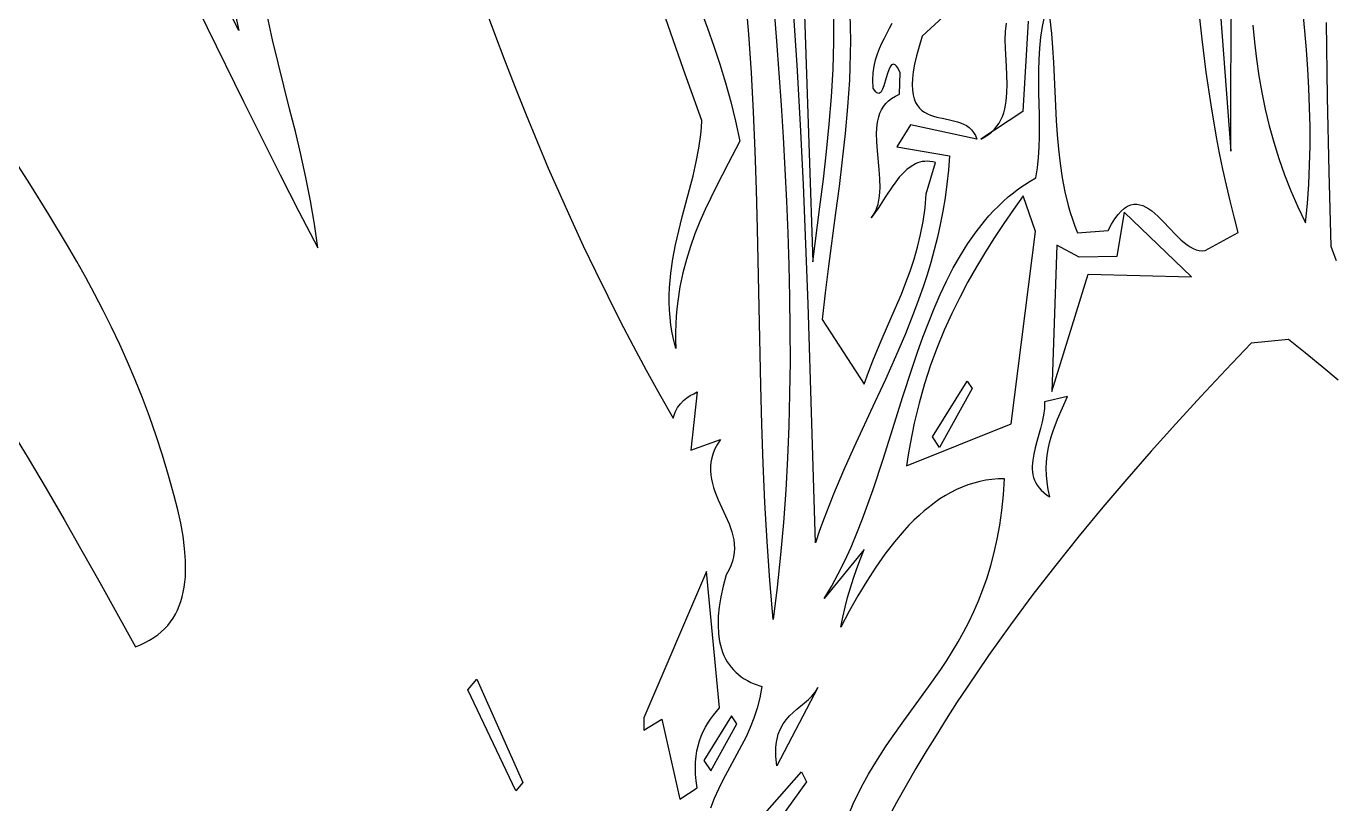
# Model space of a CAD drawing. Header units: metres. Extents: x 0 to 50, y -0.1 to 49.9.
# Drawn here: x 16.39 to 25.91, y 18.32 to 23.98 of the extents above; entities that cross this region are included whole.
import ezdxf

# ---------------------------------------------------------------- set-up
doc = ezdxf.new("R2010")
doc.units = ezdxf.units.M

msp = doc.modelspace()

# ---------------------------------------------------------------- linework, layer by layer
for points in [[(24.67337, 29.490329), (25.159104, 23.073235), (25.159104, 23.073235), (25.159578, 23.500498), (25.161951, 23.927607), (25.1662, 24.354577)], [(22.009567, 25.434031), (22.115286, 22.267652), (22.115286, 22.267652), (22.167072, 22.668812), (22.191809, 22.869297), (22.214583, 23.06962), (22.234501, 23.269709), (22.25067, 23.469487), (22.262196, 23.668883), (22.265939, 23.768415), (22.268186, 23.867822), (22.268825, 23.967098), (22.267746, 24.066231)], [(17.445242, 24.510757), (17.70649, 23.972363), (17.970299, 23.435322), (18.237886, 22.900741), (18.373477, 22.63472), (18.510469, 22.36973), (18.510469, 22.36973), (18.499571, 22.456131), (18.487147, 22.541992), (18.45822, 22.712296), (18.424677, 22.881051), (18.38751, 23.048665), (18.347708, 23.215544), (18.30626, 23.382098), (18.222391, 23.71586), (18.181948, 23.883884), (18.14382, 24.053214)], [(23.496264, 24.450356), (22.912015, 23.910084), (22.912015, 23.910084), (22.888756, 23.835346), (22.870225, 23.76741), (22.856178, 23.705929), (22.846375, 23.650551), (22.840571, 23.60093), (22.838525, 23.556715), (22.839994, 23.517558), (22.844736, 23.483109), (22.852508, 23.453019), (22.863068, 23.42694), (22.876173, 23.404521), (22.89158, 23.385416), (22.909048, 23.369273), (22.928334, 23.355744), (22.949195, 23.34448), (22.971389, 23.335132), (22.994674, 23.327352), (23.018806, 23.320788), (23.068644, 23.309919), (23.118964, 23.299733), (23.167826, 23.287436), (23.191104, 23.279624), (23.21329, 23.270237), (23.234142, 23.258927), (23.253416, 23.245343), (23.270872, 23.229138), (23.286265, 23.209962), (23.299354, 23.187466), (23.309896, 23.1613), (22.826217, 23.264093), (22.726475, 23.103432), (23.110593, 23.039014), (23.110593, 23.039014), (23.102496, 22.935066), (23.091553, 22.833364), (23.077906, 22.733788), (23.061693, 22.636214), (23.043054, 22.540521), (23.022129, 22.446587), (22.999058, 22.35429), (22.973981, 22.263509), (22.947038, 22.174121), (22.918367, 22.086004), (22.88811, 21.999037), (22.856405, 21.913097), (22.789214, 21.743814), (22.717912, 21.577177), (22.643616, 21.412213), (22.567447, 21.247946), (22.413957, 20.917602), (22.338874, 20.749574), (22.266389, 20.578342), (22.197622, 20.402931), (22.164981, 20.313353), (22.13369, 20.222364), (22.13369, 20.222364), (22.108173, 21.09281), (22.080558, 21.962806), (22.064544, 22.397403), (22.046304, 22.831608), (22.025269, 23.265327), (22.000871, 23.698467), (21.972544, 24.130934)], [(21.813832, 24.339351), (21.850401, 23.874013), (21.883581, 23.408456), (21.898379, 23.175568), (21.911705, 22.942594), (21.923351, 22.709522), (21.933108, 22.476341), (21.940769, 22.243042), (21.946124, 22.009614), (21.948966, 21.776045), (21.949086, 21.542326), (21.946276, 21.308445), (21.940328, 21.074392), (21.931034, 20.840156), (21.918185, 20.605727), (21.901574, 20.371095), (21.880991, 20.136247), (21.856229, 19.901174), (21.827079, 19.665865), (21.827079, 19.665865), (21.801911, 19.948591), (21.781646, 20.231874), (21.765588, 20.515624), (21.753044, 20.799754), (21.74332, 21.084172), (21.735722, 21.368789), (21.724128, 21.938261), (21.71271, 22.507453), (21.705332, 22.79172), (21.695916, 23.075647), (21.683769, 23.359146), (21.668195, 23.642127), (21.648502, 23.9245), (21.623995, 24.206175)], [(25.318629, 23.988815), (25.330677, 23.86552), (25.345561, 23.742718), (25.363512, 23.620455), (25.384764, 23.498777), (25.409549, 23.377732), (25.438102, 23.257365), (25.470655, 23.137723), (25.507441, 23.018853), (25.548694, 22.900801), (25.594647, 22.783613), (25.645532, 22.667337), (25.701583, 22.552018), (25.701583, 22.552018), (25.715695, 22.6921), (25.725862, 22.832069), (25.732354, 22.971942), (25.735444, 23.111733), (25.735404, 23.25146), (25.732505, 23.391138), (25.72702, 23.530784), (25.719219, 23.670413), (25.709375, 23.810042), (25.69776, 23.949687), (25.670302, 24.229088)], [(19.722973, 24.129563), (19.796991, 23.928798), (19.872441, 23.729701), (19.94936, 23.532298), (20.02778, 23.336612), (20.107738, 23.142669), (20.189267, 22.950493), (20.272401, 22.760109), (20.357177, 22.57154), (20.443627, 22.384812), (20.531786, 22.199949), (20.62169, 22.016977), (20.713372, 21.835918), (20.806867, 21.656798), (20.902209, 21.479642), (20.999434, 21.304474), (21.098575, 21.131319), (21.098575, 21.131319), (21.113326, 21.172771), (21.131127, 21.207271), (21.151477, 21.23576), (21.173876, 21.259179), (21.197821, 21.278469), (21.222813, 21.294571), (21.248349, 21.308427), (21.273929, 21.320978), (21.228126, 20.896465), (21.442402, 20.976097), (21.442402, 20.976097), (21.420243, 20.941643), (21.402471, 20.907829), (21.388797, 20.874613), (21.378934, 20.841957), (21.372595, 20.809819), (21.369494, 20.77816), (21.369342, 20.746938), (21.371853, 20.716113), (21.376739, 20.685645), (21.383713, 20.655493), (21.392488, 20.625617), (21.402776, 20.595978), (21.426746, 20.537243), (21.453323, 20.478966), (21.480211, 20.420824), (21.505112, 20.362493), (21.525728, 20.303651), (21.533711, 20.273937), (21.539761, 20.243973), (21.543591, 20.21372), (21.544914, 20.183137), (21.543442, 20.152184), (21.538888, 20.12082), (21.530966, 20.089005), (21.519387, 20.056698), (21.503865, 20.02386), (21.484112, 19.990449), (21.484112, 19.990449), (21.462462, 19.908977), (21.44571, 19.831519), (21.433889, 19.758089), (21.427033, 19.688704), (21.425174, 19.623377), (21.428345, 19.562126), (21.436579, 19.504964), (21.449909, 19.451908), (21.458496, 19.426924), (21.468368, 19.402972), (21.479532, 19.380054), (21.491989, 19.358172), (21.505746, 19.337328), (21.520805, 19.317524), (21.537171, 19.298761), (21.554849, 19.281042), (21.573841, 19.264368), (21.594153, 19.248742), (21.615788, 19.234165), (21.638751, 19.220639), (21.663045, 19.208167), (21.688676, 19.196749), (21.74396, 19.177087), (21.74396, 19.177087), (21.737528, 19.136089), (21.729727, 19.096337), (21.710384, 19.020226), (21.686667, 18.948064), (21.659312, 18.87916), (21.629058, 18.812826), (21.59664, 18.748369), (21.528263, 18.62233), (21.460078, 18.495523), (21.427899, 18.430105), (21.397979, 18.362425), (21.371055, 18.291791)], [(21.300406, 24.097781), (21.348604, 23.968694), (21.395047, 23.838075), (21.439228, 23.705463), (21.480638, 23.570394), (21.518767, 23.432403), (21.553107, 23.291028), (21.58315, 23.145805), (21.58315, 23.145805), (21.498758, 22.982263), (21.413578, 22.817371), (21.371984, 22.733514), (21.331744, 22.648234), (21.293375, 22.561169), (21.257393, 22.471956), (21.224315, 22.380235), (21.194658, 22.285642), (21.168938, 22.187817), (21.147674, 22.086396), (21.131381, 21.981019), (21.12526, 21.926733), (21.120576, 21.871323), (21.117393, 21.814742), (21.115776, 21.756946), (21.11579, 21.697889), (21.117498, 21.637527), (21.117498, 21.637527), (21.102928, 21.694815), (21.091182, 21.751475), (21.082111, 21.807534), (21.075564, 21.863019), (21.071391, 21.917957), (21.069442, 21.972377), (21.069566, 22.026305), (21.071614, 22.07977), (21.075435, 22.132798), (21.080879, 22.185418), (21.096035, 22.289541), (21.115879, 22.39236), (21.13921, 22.494094), (21.164826, 22.594963), (21.191526, 22.695188), (21.218106, 22.794989), (21.243366, 22.894585), (21.266104, 22.994197), (21.285117, 23.094045), (21.299204, 23.19435), (21.304025, 23.244742), (21.307163, 23.29533), (21.307163, 23.29533), (21.173213, 23.668142), (21.041431, 24.042503)], [(23.840882, 24.033407), (23.852319, 23.929333), (23.861011, 23.824594), (23.867656, 23.719359), (23.877589, 23.508079), (23.887696, 23.296849), (23.894557, 23.191676), (23.903551, 23.087026), (23.915377, 22.983066), (23.93073, 22.879966), (23.950309, 22.777897), (23.974809, 22.677027), (23.989123, 22.627095), (24.004929, 22.577527), (24.022313, 22.528343), (24.041364, 22.479566), (24.266107, 22.496669), (24.266107, 22.496669), (24.290299, 22.54183), (24.314186, 22.580135), (24.337786, 22.611949), (24.361114, 22.637637), (24.384188, 22.657564), (24.407026, 22.672095), (24.429643, 22.681593), (24.452057, 22.686423), (24.474284, 22.686951), (24.496342, 22.68354), (24.518247, 22.676556), (24.540017, 22.666363), (24.561668, 22.653326), (24.583217, 22.637809), (24.626077, 22.600794), (24.668731, 22.558236), (24.711317, 22.513051), (24.753967, 22.468158), (24.796819, 22.426473), (24.818362, 22.407745), (24.840006, 22.390912), (24.861768, 22.376341), (24.883665, 22.364394), (24.905713, 22.355437), (24.927929, 22.349835), (24.950331, 22.347952), (24.972936, 22.350152), (25.212438, 22.481944), (25.212438, 22.481944), (25.181856, 22.596011), (25.153066, 22.710727), (25.126004, 22.826066), (25.100605, 22.942006), (25.076804, 23.058522), (25.054536, 23.17559), (25.014344, 23.411289), (24.979509, 23.648912), (24.949516, 23.888268), (24.923846, 24.129165)], [(17.913981, 24.049715), (17.936301, 23.950819), (17.936301, 23.950819), (17.887956, 24.045607)], [(22.385429, 24.072151), (22.388271, 23.975297), (22.389147, 23.878516), (22.388188, 23.781799), (22.385522, 23.685138), (22.381279, 23.588526), (22.368578, 23.395411), (22.351118, 23.202388), (22.329933, 23.00939), (22.306057, 22.816352), (22.280524, 22.623207), (22.228621, 22.23633), (22.204319, 22.042466), (22.182494, 21.848228), (22.490232, 21.378884), (22.490232, 21.378884), (22.520026, 21.464176), (22.551944, 21.547625), (22.585486, 21.629664), (22.620149, 21.710721), (22.690834, 21.871613), (22.759986, 22.033744), (22.792733, 22.116351), (22.823592, 22.200558), (22.852062, 22.286796), (22.87764, 22.375495), (22.899825, 22.467086), (22.918116, 22.561999), (22.932011, 22.660664), (22.941008, 22.763512), (23.008751, 22.99077), (23.008751, 22.99077), (22.988197, 22.995621), (22.968322, 22.998556), (22.949097, 22.999654), (22.930492, 22.998995), (22.912477, 22.996656), (22.895023, 22.992718), (22.8781, 22.987258), (22.861678, 22.980356), (22.830218, 22.96254), (22.800407, 22.939903), (22.772007, 22.913076), (22.74478, 22.882689), (22.718489, 22.849375), (22.692896, 22.813764), (22.642854, 22.73818), (22.592754, 22.660987), (22.567088, 22.623366), (22.540696, 22.587236), (22.540696, 22.587236), (22.557222, 22.609946), (22.570885, 22.634284), (22.581905, 22.660123), (22.590503, 22.687333), (22.596902, 22.715788), (22.601322, 22.74536), (22.603984, 22.775919), (22.60511, 22.807339), (22.603638, 22.872247), (22.598677, 22.939059), (22.585369, 23.074298), (22.580563, 23.140677), (22.579349, 23.204863), (22.580643, 23.235814), (22.583498, 23.265832), (22.588137, 23.29479), (22.59478, 23.322559), (22.60365, 23.349012), (22.614966, 23.37402), (22.628951, 23.397456), (22.645826, 23.419191), (22.665811, 23.439098), (22.68913, 23.457048), (22.716001, 23.472913), (22.746648, 23.486566), (22.750993, 23.646576), (22.750993, 23.646576), (22.732224, 23.681231), (22.723768, 23.692581), (22.715875, 23.700305), (22.708505, 23.704669), (22.701615, 23.705942), (22.695164, 23.704391), (22.689112, 23.700285), (22.683415, 23.693891), (22.678034, 23.685478), (22.668052, 23.663664), (22.658833, 23.636985), (22.650046, 23.607587), (22.632446, 23.549202), (22.622969, 23.524502), (22.6126, 23.505655), (22.606978, 23.499096), (22.601008, 23.494805), (22.594649, 23.493048), (22.58786, 23.494093), (22.5806, 23.49821), (22.572827, 23.505665), (22.564499, 23.516727), (22.555576, 23.531663), (22.555576, 23.531663), (22.553007, 23.589506), (22.555381, 23.642727), (22.562051, 23.691878), (22.572365, 23.737511), (22.585676, 23.780179), (22.601333, 23.820433), (22.618688, 23.858825), (22.63709, 23.895909), (22.674442, 23.968356), (22.692092, 24.004824)], [(22.376533, 18.246869), (22.409786, 18.324265), (22.445078, 18.398853), (22.482219, 18.470909), (22.52102, 18.540705), (22.561292, 18.608516), (22.602844, 18.674615), (22.645488, 18.739277), (22.689033, 18.802775), (22.778069, 18.927376), (22.868436, 19.050608), (22.958618, 19.174663), (23.047096, 19.301731), (23.090222, 19.36708), (23.132354, 19.434003), (23.173302, 19.502775), (23.212876, 19.57367), (23.250887, 19.646961), (23.287145, 19.722923), (23.32146, 19.801829), (23.353643, 19.883953), (23.383504, 19.969569), (23.410854, 20.058951), (23.435502, 20.152372), (23.45726, 20.250107), (23.475938, 20.352429), (23.491346, 20.459612), (23.503295, 20.571931), (23.511594, 20.689659), (23.511594, 20.689659), (23.465262, 20.688422), (23.419692, 20.68461), (23.374865, 20.67827), (23.330764, 20.66945), (23.287372, 20.658198), (23.244669, 20.644562), (23.202638, 20.628589), (23.161262, 20.610329), (23.120523, 20.589828), (23.080402, 20.567136), (23.040882, 20.542298), (23.001945, 20.515365), (22.963574, 20.486383), (22.92575, 20.4554), (22.888455, 20.422465), (22.851672, 20.387625), (22.815383, 20.350929), (22.779571, 20.312424), (22.709302, 20.230179), (22.640723, 20.141274), (22.573691, 20.046094), (22.508065, 19.945021), (22.4437, 19.838438), (22.380454, 19.726731), (22.318185, 19.610281), (22.318185, 19.610281), (22.333249, 19.682867), (22.350135, 19.754639), (22.368825, 19.825731), (22.389299, 19.896275), (22.411536, 19.966407), (22.435517, 20.03626), (22.461223, 20.105968), (22.488633, 20.175664), (22.197132, 19.817182), (22.197132, 19.817182), (22.250348, 19.905574), (22.300588, 19.997782), (22.348119, 20.093472), (22.393204, 20.192308), (22.436111, 20.293956), (22.477102, 20.398083), (22.516445, 20.504352), (22.554404, 20.612431), (22.62723, 20.832676), (22.697704, 21.056142), (22.767947, 21.280153), (22.84008, 21.502033), (22.877519, 21.611338), (22.916226, 21.719106), (22.956466, 21.825003), (22.998506, 21.928695), (23.042609, 22.029848), (23.089042, 22.128125), (23.138069, 22.223194), (23.189956, 22.31472), (23.244967, 22.402367), (23.303369, 22.485802), (23.365426, 22.56469), (23.397908, 22.602325), (23.431404, 22.638697), (23.465946, 22.673765), (23.501567, 22.707488), (23.538302, 22.739823), (23.576182, 22.770728), (23.615241, 22.800162), (23.655513, 22.828084), (23.69703, 22.85445), (23.739825, 22.879219), (23.739825, 22.879219), (23.751386, 22.952159), (23.759144, 23.026757), (23.763737, 23.10282), (23.765804, 23.180154), (23.764913, 23.337858), (23.761581, 23.498317), (23.760596, 23.579094), (23.760915, 23.659978), (23.763179, 23.740774), (23.768025, 23.821288), (23.776092, 23.901326), (23.788018, 23.980694), (23.804442, 24.059198)], [(23.682823, 24.019055), (23.644153, 23.362118), (23.337811, 23.161166), (23.337811, 23.161166), (23.366979, 23.176471), (23.39315, 23.193481), (23.416474, 23.212109), (23.437104, 23.232266), (23.455192, 23.253863), (23.470889, 23.276812), (23.484347, 23.301025), (23.495718, 23.326413), (23.505154, 23.352887), (23.512807, 23.38036), (23.518827, 23.408742), (23.523368, 23.437946), (23.528618, 23.498465), (23.529769, 23.561207), (23.528037, 23.625468), (23.524635, 23.690537), (23.51768, 23.820277), (23.516556, 23.883531), (23.518619, 23.944766), (23.525085, 24.003274)], [(25.852563, 24.010108), (25.860598, 23.46654), (25.871601, 22.923803), (25.886364, 22.381987), (25.886364, 22.381987), (25.905257, 22.327405), (25.92453, 22.276938)], [(16.268052, 21.057493), (16.40151, 20.839625), (16.533451, 20.617773), (16.664249, 20.392474), (16.794278, 20.164264), (16.923909, 19.933681), (17.183476, 19.467539), (17.183476, 19.467539), (17.220072, 19.48188), (17.254537, 19.497712), (17.286903, 19.515013), (17.317205, 19.533765), (17.345476, 19.553946), (17.37175, 19.575536), (17.396061, 19.598514), (17.418442, 19.622861), (17.438928, 19.648554), (17.457553, 19.675575), (17.474349, 19.703902), (17.489351, 19.733515), (17.502593, 19.764394), (17.514108, 19.796517), (17.52393, 19.829865), (17.532094, 19.864417), (17.538632, 19.900153), (17.543579, 19.937051), (17.546968, 19.975092), (17.548834, 20.014256), (17.548129, 20.095866), (17.541734, 20.181719), (17.529919, 20.271651), (17.512956, 20.365497), (17.491115, 20.463094), (17.464665, 20.564278), (17.464665, 20.564278), (17.424231, 20.71405), (17.380927, 20.860039), (17.334894, 21.002434), (17.286275, 21.141427), (17.235212, 21.277206), (17.181847, 21.409963), (17.126321, 21.539887), (17.068778, 21.667169), (17.009358, 21.791999), (16.948204, 21.914567), (16.885458, 22.035064), (16.821262, 22.153679), (16.755758, 22.270603), (16.689089, 22.386026), (16.552819, 22.613129), (16.413591, 22.836511), (16.27254, 23.057693)], [(23.6459, 22.748156), (23.6459, 22.748156), (23.575827, 22.64859), (23.506636, 22.547559), (23.438624, 22.444716), (23.372092, 22.339711), (23.307336, 22.232198), (23.244658, 22.121828), (23.184354, 22.008254), (23.126725, 21.891127), (23.072069, 21.770099), (23.020685, 21.644822), (22.972871, 21.514949), (22.928928, 21.380131), (22.889153, 21.24002), (22.853846, 21.094269), (22.837961, 21.01917), (22.823305, 20.942529), (22.809915, 20.864305), (22.797829, 20.784453), (23.55836, 21.088442), (23.737494, 22.488913), (23.6459, 22.748156)], [(23.854768, 21.323899), (24.119182, 22.178553), (24.871499, 22.158113), (24.382008, 22.628934), (24.329761, 22.306328), (24.054379, 22.300866), (23.891123, 22.388522), (23.854768, 21.323899)], [(25.939971, 21.407536), (25.820496, 21.507297), (25.699684, 21.605429), (25.577544, 21.701944), (25.307422, 21.675626), (25.307422, 21.675626), (25.122469, 21.482104), (24.93909, 21.286794), (24.757498, 21.089418), (24.577905, 20.889698), (24.400524, 20.687356), (24.225566, 20.482113), (24.053245, 20.27369), (23.883773, 20.061809), (23.717362, 19.846191), (23.554225, 19.626558), (23.394573, 19.402631), (23.23862, 19.174132), (23.162097, 19.058081), (23.086578, 18.940783), (23.01209, 18.822202), (22.93866, 18.702304), (22.866313, 18.581054), (22.795077, 18.458417), (22.724977, 18.334359), (22.656042, 18.208845)], [(23.274394, 21.34498), (23.036799, 20.918107), (22.985642, 20.995191), (23.239033, 21.399006), (23.274394, 21.34498)], [(23.841323, 20.556813), (23.841323, 20.556813), (23.828871, 20.611085), (23.820428, 20.663687), (23.815719, 20.714732), (23.814472, 20.764335), (23.816412, 20.812608), (23.821266, 20.859666), (23.82876, 20.905622), (23.838622, 20.95059), (23.850576, 20.994683), (23.864349, 21.038015), (23.896261, 21.12285), (23.932166, 21.206005), (23.969878, 21.288388), (23.802895, 21.249658), (23.802895, 21.249658), (23.801452, 21.200987), (23.795408, 21.152281), (23.78586, 21.103701), (23.773903, 21.055408), (23.747144, 20.960327), (23.734533, 20.913861), (23.723896, 20.868324), (23.716328, 20.823878), (23.712925, 20.780685), (23.713128, 20.759607), (23.714782, 20.738903), (23.718026, 20.718593), (23.722996, 20.698696), (23.729828, 20.679232), (23.738661, 20.660222), (23.74963, 20.641686), (23.762873, 20.623643), (23.778527, 20.606115), (23.796729, 20.58912), (23.817615, 20.57268), (23.841323, 20.556813)], [(21.342058, 20.013773), (20.885844, 18.949751), (20.885844, 18.861225), (21.016263, 18.940909), (21.146478, 18.35771), (21.273794, 18.440444), (21.273794, 18.440444), (21.266459, 18.491037), (21.262074, 18.539161), (21.260508, 18.584938), (21.261624, 18.628492), (21.265291, 18.669945), (21.271374, 18.709422), (21.279739, 18.747046), (21.290253, 18.782938), (21.302781, 18.817224), (21.31719, 18.850026), (21.333347, 18.881466), (21.351116, 18.91167), (21.370366, 18.940759), (21.390961, 18.968856), (21.435654, 19.022571), (21.342058, 20.013773)], [(19.669868, 19.231618), (20.004779, 18.480056), (19.952771, 18.418064), (19.604225, 19.154175), (19.669868, 19.231618)], [(22.152028, 19.170878), (21.852096, 18.59954), (21.852096, 18.59954), (21.846173, 18.669483), (21.845631, 18.701108), (21.846593, 18.73065), (21.848977, 18.758225), (21.852701, 18.783943), (21.857684, 18.807919), (21.863843, 18.830265), (21.879365, 18.870517), (21.898611, 18.905604), (21.920929, 18.936426), (21.945664, 18.963887), (21.972161, 18.98889), (21.999766, 19.012336), (22.055684, 19.058171), (22.082688, 19.082364), (22.108182, 19.108611), (22.131514, 19.137815), (22.152028, 19.170878)], [(21.524372, 18.963891), (21.322732, 18.639092), (21.372284, 18.564658), (21.562534, 18.905932), (21.524372, 18.963891)], [(22.070293, 18.484), (21.771899, 18.070389), (21.713139, 18.192376), (22.033518, 18.55759), (22.070293, 18.484)]]:
    msp.add_lwpolyline(points)

doc.saveas('drawing.dxf')
